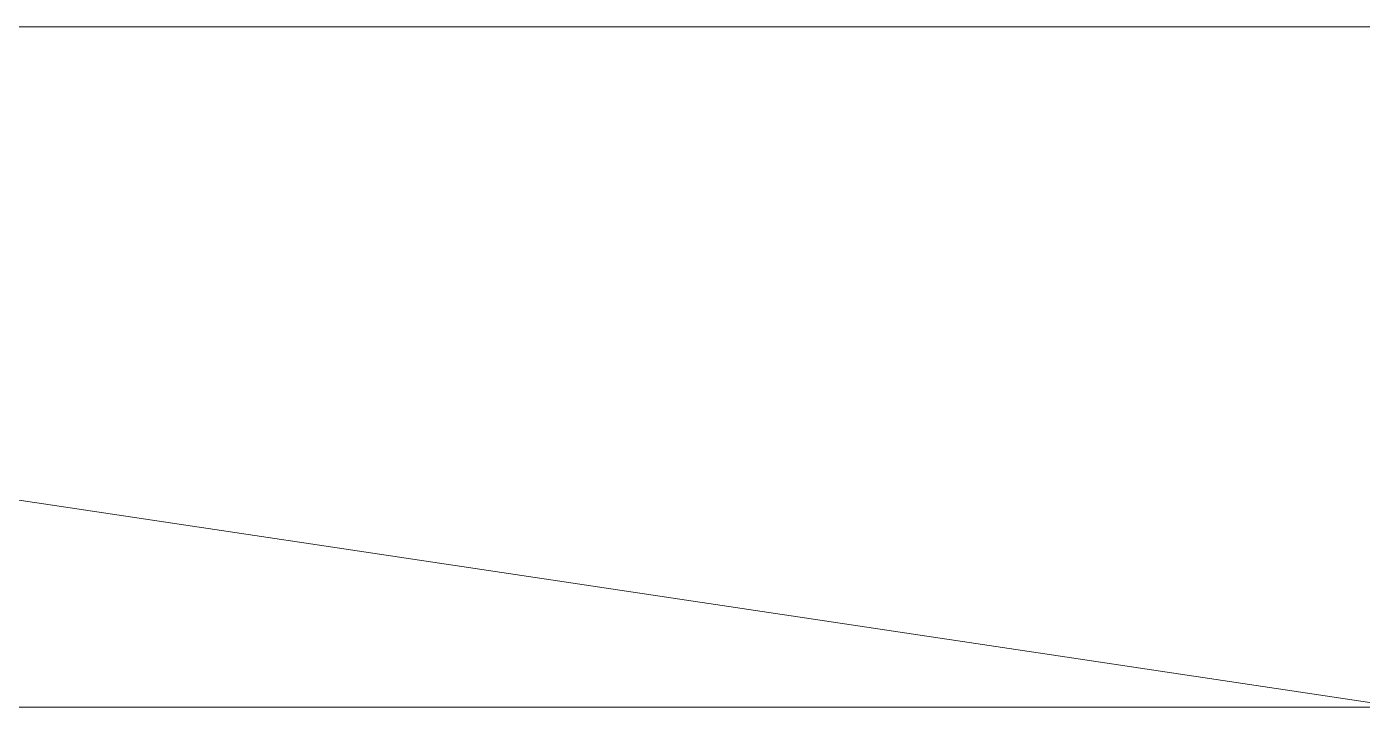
# Model space of a CAD drawing. Header units: millimetres. Extents: x 58509 to 70877, y -36887 to -9553.
# Drawn here: x 61490 to 62393, y -33894 to -33434 of the extents above; entities that cross this region are included whole.
import ezdxf

# ---------------------------------------------------------------- set-up
doc = ezdxf.new("R2010")
doc.units = ezdxf.units.MM
doc.layers.add('A-WALL', color=113, linetype='Continuous', lineweight=9)

msp = doc.modelspace()

# ---------------------------------------------------------------- meshes
at = {"layer": 'A-WALL'}
mesh = msp.add_polyface(dxfattribs=at)
corners = [(59349.03, -33433.69, 4000), (65778.21, -33433.67, 4000), (65778.21, -33433.67), (63674.4, -33433.68), (63674.4, -33433.68, 2135), (62789.4, -33433.68, 2135), (62789.4, -33433.68), (59349.03, -33433.69)]
mesh.append_faces([[corners[k] for k in face] for face in [(1, 4, 5, 0)]], dxfattribs={"vtx0": -1, "vtx2": -1})
mesh.append_faces([[corners[k] for k in face] for face in [(2, 3, 4, 1)]], dxfattribs={"vtx2": -1})
mesh.append_faces([[corners[k] for k in face] for face in [(5, 6, 7, 0)]], dxfattribs={"vtx3": -1})
mesh = msp.add_polyface(dxfattribs=at)
corners = [(59349.03, -33893.69), (59349.03, -33433.69), (62789.4, -33433.68), (62789.4, -33893.68), (62418.89, -33893.68), (65778.21, -33433.67), (65778.21, -33893.67), (63674.4, -33893.68), (63674.4, -33433.68)]
mesh.append_faces([[corners[k] for k in face] for face in [(6, 7, 8, 5)]])
mesh.append_faces([[corners[k] for k in face] for face in [(4, 2, 3)]], dxfattribs={"vtx0": -1})
mesh.append_faces([[corners[k] for k in face] for face in [(1, 2, 4, 0)]], dxfattribs={"vtx1": -1})
mesh = msp.add_polyface(dxfattribs=at)
corners = [(59349.03, -33893.69, 4000), (62418.89, -33893.68, 4000), (62878.89, -33893.68, 4000), (65778.21, -33893.67, 4000), (65778.21, -33433.67, 4000), (59349.03, -33433.69, 4000)]
mesh.append_faces([[corners[k] for k in face] for face in [(1, 5, 0)]], dxfattribs={"vtx0": -1})
mesh.append_faces([[corners[k] for k in face] for face in [(4, 5, 1, 2)]], dxfattribs={"vtx1": -1, "vtx3": -1})
mesh.append_faces([[corners[k] for k in face] for face in [(2, 3, 4)]], dxfattribs={"vtx2": -1})
mesh = msp.add_polyface(dxfattribs=at)
corners = [(65778.21, -33893.67, 4000), (62878.89, -33893.68, 4000), (62418.89, -33893.68, 4000), (59349.03, -33893.69, 4000), (59349.03, -33893.69), (62418.89, -33893.68), (62789.4, -33893.68), (62789.4, -33893.68, 2135), (63674.4, -33893.68, 2135), (63674.4, -33893.68), (65778.21, -33893.67)]
mesh.append_faces([[corners[k] for k in face] for face in [(7, 4, 5, 6)]], dxfattribs={"vtx0": -1})
mesh.append_faces([[corners[k] for k in face] for face in [(7, 2, 3, 4)]], dxfattribs={"vtx0": -1, "vtx3": -1})
mesh.append_faces([[corners[k] for k in face] for face in [(9, 10, 8)]], dxfattribs={"vtx1": -1})
mesh.append_faces([[corners[k] for k in face] for face in [(0, 1, 8, 10)]], dxfattribs={"vtx1": -1, "vtx2": -1})
mesh.append_faces([[corners[k] for k in face] for face in [(1, 2, 7, 8)]], dxfattribs={"vtx1": -1, "vtx3": -1})

doc.saveas('drawing.dxf')
